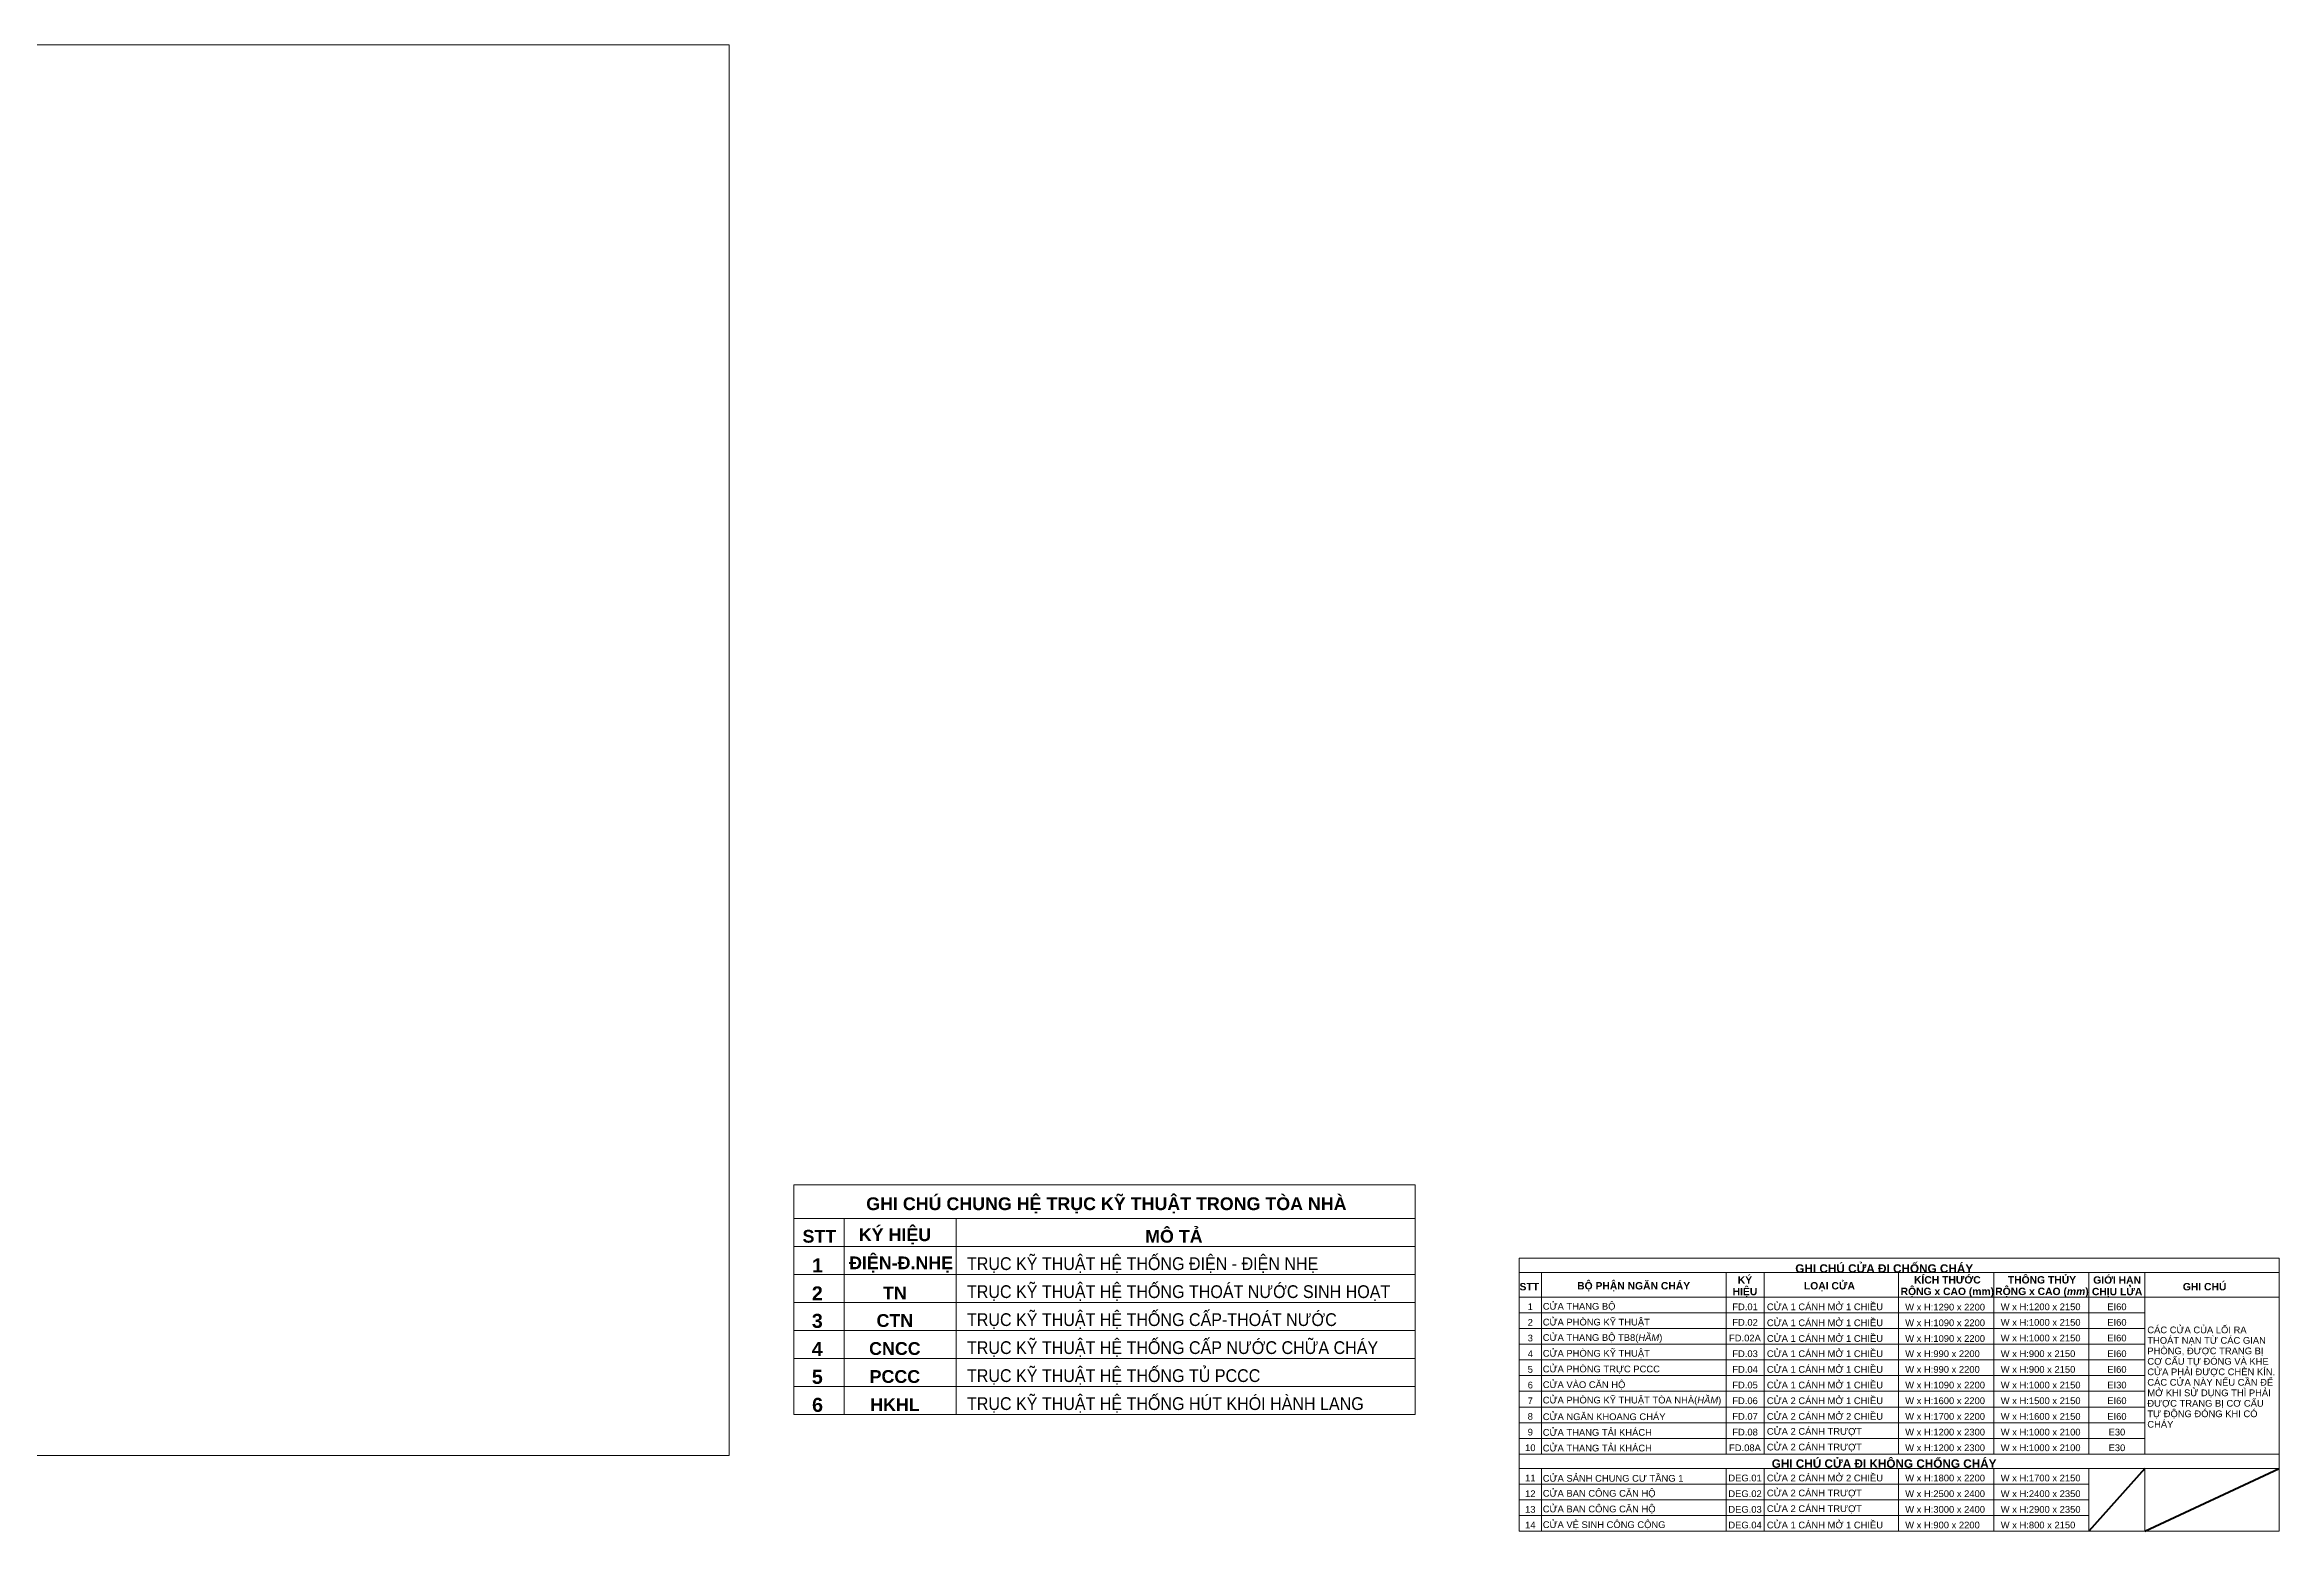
# Model space of a CAD drawing. Header units: millimetres. Extents: x 962 to 239635, y -15958 to 82755.
# Drawn here: x 55865 to 75824, y 1924 to 15200 of the extents above; entities that cross this region are included whole.
import ezdxf

# ---------------------------------------------------------------- set-up
doc = ezdxf.new("R2010")
doc.units = ezdxf.units.MM
for name, color, linetype, lineweight in [('A-DETL', 90, 'Continuous', 18), ('A-DETL-1', 90, 'Continuous', 9), ('A-DETL-THIN', 151, 'Continuous', 18), ('A-DETL-THIN-1', 151, 'Continuous', 9), ('A-DETL-WIDE', 214, 'Continuous', 70), ('G-ANNO-TEXT-1', 7, 'Continuous', 9)]:
    doc.layers.add(name, color=color, linetype=linetype, lineweight=lineweight)
doc.styles.add('Arial_2', font='arial_0.ttf', dxfattribs={"height": 75})
doc.styles.add('Arial_6', font='arial_0.ttf', dxfattribs={"height": 114})
doc.styles.add('Arial_7', font='arial_0.ttf', dxfattribs={"width": 0.9, "height": 114})
doc.styles.add('Arial_8', font='arial_0.ttf', dxfattribs={"height": 60})
doc.styles.add('Arial_B', font='arialbd_0.ttf', dxfattribs={"height": 66})
doc.styles.add('Arial_B_3', font='arialbd_0.ttf', dxfattribs={"height": 125.4})

msp = doc.modelspace()

# ---------------------------------------------------------------- linework, layer by layer
at = {"layer": 'A-DETL'}
for p, q in [((68104.8, 5017.2), (62554.8, 5017.2)), ((62554.8, 5017.2), (62554.8, 2967.2)), ((68104.8, 2967.2), (68104.8, 5017.2)), ((62554.8, 2967.2), (68104.8, 2967.2))]:
    msp.add_line(p, q, dxfattribs=at)
at = {"layer": 'A-DETL-1'}
for p, q in [((61978.1, 15200.1), (26098.1, 15200.1)), ((61978.1, 2600.1), (61978.1, 15200.1)), ((26098.1, 2600.1), (61978.1, 2600.1))]:
    msp.add_line(p, q, dxfattribs=at)
at = {"layer": 'A-DETL-THIN'}
for p, q in [((62554.8, 5017.2), (62554.8, 2967.2)), ((62554.8, 5017.2), (68104.8, 5017.2)), ((68104.8, 5017.2), (68104.8, 2967.2)), ((62554.8, 4717.2), (68104.8, 4717.2)), ((63004.8, 4717.2), (63004.8, 2967.2)), ((64004.8, 4717.2), (64004.8, 2967.2)), ((62554.8, 4467.2), (68104.8, 4467.2)), ((62554.8, 4217.2), (68104.8, 4217.2)), ((69033.8, 1924.3), (69033.8, 4364.3)), ((69033.8, 4364.3), (75823.8, 4364.3)), ((69033.8, 4234.3), (75823.8, 4234.3)), ((69233.8, 2614.3), (69233.8, 4234.3)), ((70883.8, 2614.3), (70883.8, 4234.3)), ((71223.8, 2614.3), (71223.8, 4234.3)), ((72423.8, 2614.3), (72423.8, 4234.3)), ((73273.8, 2614.3), (73273.8, 4234.3)), ((74123.8, 2614.3), (74123.8, 4234.3)), ((74623.8, 3454.3), (74623.8, 4234.3)), ((75823.8, 1924.3), (75823.8, 4364.3)), ((69033.8, 4014.3), (75823.8, 4014.3)), ((69033.8, 4014.3), (75823.8, 4014.3)), ((69033.8, 4014.3), (75823.8, 4014.3)), ((69033.8, 4014.3), (75823.8, 4014.3)), ((62554.8, 3967.2), (68104.8, 3967.2)), ((69033.8, 3874.3), (74623.8, 3874.3)), ((62554.8, 3717.2), (68104.8, 3717.2)), ((69033.8, 3734.3), (74623.8, 3734.3)), ((69033.8, 3594.3), (74623.8, 3594.3)), ((70883.8, 3399.3), (70883.8, 3594.3)), ((74623.8, 2614.3), (74623.8, 3594.3)), ((62554.8, 3467.2), (68104.8, 3467.2)), ((69033.8, 3454.3), (74623.8, 3454.3)), ((74623.8, 3174.3), (74623.8, 3454.3)), ((62554.8, 3217.2), (68104.8, 3217.2)), ((69033.8, 3314.3), (74623.8, 3314.3)), ((69033.8, 3174.3), (74623.8, 3174.3)), ((69033.8, 3174.3), (74623.8, 3174.3)), ((69033.8, 3034.3), (74623.8, 3034.3)), ((69033.8, 3034.3), (74623.8, 3034.3)), ((62554.8, 2967.2), (68104.8, 2967.2)), ((69033.8, 2894.3), (74623.8, 2894.3)), ((69033.8, 2754.3), (74623.8, 2754.3)), ((69033.8, 2614.3), (74623.8, 2614.3)), ((69033.8, 2614.3), (75823.8, 2614.3)), ((69033.8, 2484.3), (75823.8, 2484.3)), ((69233.8, 1924.3), (69233.8, 2484.3)), ((70883.8, 1924.3), (70883.8, 2484.3)), ((71223.8, 1924.3), (71223.8, 2484.3)), ((72423.8, 1924.3), (72423.8, 2484.3)), ((73273.8, 1924.3), (73273.8, 2484.3)), ((74123.8, 1924.3), (74123.8, 2484.3)), ((74623.8, 1924.3), (74623.8, 2484.3)), ((69033.8, 2344.3), (74123.8, 2344.3)), ((69033.8, 2204.3), (74123.8, 2204.3)), ((69033.8, 2064.3), (74123.8, 2064.3)), ((69033.8, 1924.3), (74123.8, 1924.3)), ((69033.8, 1924.3), (75823.8, 1924.3))]:
    msp.add_line(p, q, dxfattribs=at)
at = {"layer": 'A-DETL-THIN-1'}
for p, q in [((26098.1, 15200.1), (61978.1, 15200.1)), ((61978.1, 15200.1), (61978.1, 2600.1)), ((61978.1, 2600.1), (26098.1, 2600.1))]:
    msp.add_line(p, q, dxfattribs=at)
at = {"layer": 'A-DETL-WIDE'}
for p, q in [((74623.8, 2484.3), (74123.8, 1924.3)), ((74623.8, 1924.3), (75823.8, 2484.3))]:
    msp.add_line(p, q, dxfattribs=at)

# ---------------------------------------------------------------- texts
at = {"layer": 'G-ANNO-TEXT-1', "line_spacing_factor": 0.936439}
for s, insert, char_height, width, attachment_point, style in [('\\pt723.9,1447.8,2171.7,2895.6,3619.5,4343.4,5067.3,5791.2,6515.1,7239,7962.9,8686.8,9410.7,10134.6,10858.5,11582.4,12306.3,13030.2,13754.1,14478,15201.9,15925.8,16649.7,17373.6,18097.5,18821.4,19545.3,20269.2,20993.1,21717,22440.9,23164.8;{\\fArial|b1|i0|c0|p34;GHI CHÚ CHUNG HỆ TRỤC KỸ THUẬT TRONG TÒA NHÀ}', (65347.6, 4834.8), 114, 5312.4, 5, 'Arial_6'), ('\\pt723.9,1447.8,2171.7,2895.6,3619.5,4343.4,5067.3,5791.2,6515.1,7239,7962.9,8686.8,9410.7,10134.6,10858.5,11582.4,12306.3,13030.2,13754.1,14478,15201.9,15925.8,16649.7,17373.6,18097.5,18821.4,19545.3,20269.2,20993.1,21717,22440.9,23164.8;{\\fArial|b1|i0|c0|p34;STT}', (62784.2, 4558), 114, 320.089, 5, 'Arial_6'), ('\\pt723.9,1447.8,2171.7,2895.6,3619.5,4343.4,5067.3,5791.2,6515.1,7239,7962.9,8686.8,9410.7,10134.6,10858.5,11582.4,12306.3,13030.2,13754.1,14478,15201.9,15925.8,16649.7,17373.6,18097.5,18821.4,19545.3,20269.2,20993.1,21717,22440.9,23164.8;{\\fArial|b1|i0|c0|p34;KÝ HIỆU}', (63459, 4558), 114, 709.08, 5, 'Arial_6'), ('\\pt723.9,1447.8,2171.7,2895.6,3619.5,4343.4,5067.3,5791.2,6515.1,7239,7962.9,8686.8,9410.7,10134.6,10858.5,11582.4,12306.3,13030.2,13754.1,14478,15201.9,15925.8,16649.7,17373.6,18097.5,18821.4,19545.3,20269.2,20993.1,21717,22440.9,23164.8;{\\fArial|b1|i0|c0|p34;MÔ TẢ}', (65950.4, 4558), 114, 682.29, 5, 'Arial_6'), ('\\pt723.9,1447.8,2171.7,2895.6,3619.5,4343.4,5067.3,5791.2,6515.1,7239,7962.9,8686.8,9410.7,10134.6,10858.5,11582.4,12306.3,13030.2,13754.1,14478,15201.9,15925.8,16649.7,17373.6,18097.5,18821.4,19545.3,20269.2,20993.1,21717,22440.9,23164.8;{\\fArial|b1|i0|c0|p34;ĐIỆN-Đ.NHẸ}', (63514, 4306.9), 114, 954.18, 5, 'Arial_6'), ('\\pt651.51,1303.02,1954.53,2606.04,3257.55,3909.06,4560.57,5212.08,5863.59,6515.1,7166.61,7818.12,8469.63,9121.14,9772.65,10424.16,11075.67,11727.18,12378.69,13030.2,13681.71,14333.22,14984.73,15636.24,16287.75,16939.26,17590.77,18242.28,18893.79,19545.3,20196.81,20848.32;TRỤC KỸ THUẬT HỆ THỐNG ĐIỆN - ĐIỆN NHẸ', (64102.8, 4301.9), 114, 3759.777, 4, 'Arial_7'), ('\\pt723.90034,1447.79943,2171.69977,2895.60011,3619.50046,4343.39954,5067.29989,5791.20023,6515.10057,7238.99966,7962.9,8686.80034,9410.69943,10134.59977,10858.50011,11582.40046,12306.29954,13030.19989,13754.10023,14478.00057,15201.89966,15925.8,16649.70034,17373.59943,18097.49977,18821.40011,19545.30046,20269.19954,20993.09989,21717.00023,22440.90057,23164.79966;1', (62768.1, 4298.9), 125.4, 290.13, 5, 'Arial_B_3'), ('\\pt381.00018,761.9997,1142.99988,1524.00006,1905.00024,2285.99976,2666.99994,3048.00012,3429.0003,3809.99982,4191,4572.00018,4952.9997,5333.99988,5715.00006,6096.00024,6476.99976,6857.99994,7239.00012,7620.0003,8000.99982,8382,8763.00018,9143.9997,9524.99988,9906.00006,10287.00024,10667.99976,11048.99994,11430.00012,11811.0003,12191.99982;KÝ\\PHIỆU', (71051.2, 4108.4), 66, 260.1, 5, 'Arial_B'), ('\\pt3,6,9,12,15,18,21,24,27,30,33,36,39,42,45,48,51,54,57,60,63,66,69,72,75,78,81,84,87,90,93,96;{\\fArial|b1|i0|c0|p34;GHI CHÚ CỬA ĐI CHỐNG CHÁY}', (72295.1, 4270.8), 75, 3710.7, 5, 'Arial_2'), ('\\pt381.00018,761.9997,1142.99988,1524.00006,1905.00024,2285.99976,2666.99994,3048.00012,3429.0003,3809.99982,4191,4572.00018,4952.9997,5333.99988,5715.00006,6096.00024,6476.99976,6857.99994,7239.00012,7620.0003,8000.99982,8382,8763.00018,9143.9997,9524.99988,9906.00006,10287.00024,10667.99976,11048.99994,11430.00012,11811.0003,12191.99982;KÍCH THƯỚC\\PRỘNG x CAO (mm)', (72858.9, 4108.4), 66, 821.7, 5, 'Arial_B'), ('\\pt381.00018,761.9997,1142.99988,1524.00006,1905.00024,2285.99976,2666.99994,3048.00012,3429.0003,3809.99982,4191,4572.00018,4952.9997,5333.99988,5715.00006,6096.00024,6476.99976,6857.99994,7239.00012,7620.0003,8000.99982,8382,8763.00018,9143.9997,9524.99988,9906.00006,10287.00024,10667.99976,11048.99994,11430.00012,11811.0003,12191.99982;THÔNG THỦY\\PRỘNG x CAO ({\\fArial|b1|i1|c0|p34;mm})', (73703.9, 4108.4), 66, 819.6, 5, 'Arial_B'), ('\\pt381.00018,761.9997,1142.99988,1524.00006,1905.00024,2285.99976,2666.99994,3048.00012,3429.0003,3809.99982,4191,4572.00018,4952.9997,5333.99988,5715.00006,6096.00024,6476.99976,6857.99994,7239.00012,7620.0003,8000.99982,8382,8763.00018,9143.9997,9524.99988,9906.00006,10287.00024,10667.99976,11048.99994,11430.00012,11811.0003,12191.99982;GIỚI HẠN\\PCHỊU LỬA', (74375.1, 4108.4), 66, 436.5, 5, 'Arial_B'), ('\\pt723.90034,1447.79943,2171.69977,2895.60011,3619.50046,4343.39954,5067.29989,5791.20023,6515.10057,7238.99966,7962.9,8686.80034,9410.69943,10134.59977,10858.50011,11582.40046,12306.29954,13030.19989,13754.10023,14478.00057,15201.89966,15925.8,16649.70034,17373.59943,18097.49977,18821.40011,19545.30046,20269.19954,20993.09989,21717.00023,22440.90057,23164.79966;2', (62765.8, 4048.9), 125.4, 271.32, 5, 'Arial_B_3'), ('\\pt723.9,1447.8,2171.7,2895.6,3619.5,4343.4,5067.3,5791.2,6515.1,7239,7962.9,8686.8,9410.7,10134.6,10858.5,11582.4,12306.3,13030.2,13754.1,14478,15201.9,15925.8,16649.7,17373.6,18097.5,18821.4,19545.3,20269.2,20993.1,21717,22440.9,23164.8;{\\fArial|b1|i0|c0|p34;TN}', (63458.4, 4051.9), 114, 224.523, 5, 'Arial_6'), ('\\pt651.51,1303.02,1954.53,2606.04,3257.55,3909.06,4560.57,5212.08,5863.59,6515.1,7166.61,7818.12,8469.63,9121.14,9772.65,10424.16,11075.67,11727.18,12378.69,13030.2,13681.71,14333.22,14984.73,15636.24,16287.75,16939.26,17590.77,18242.28,18893.79,19545.3,20196.81,20848.32;TRỤC KỸ THUẬT HỆ THỐNG THOÁT NƯỚC SINH HOẠT', (64102.8, 4051.9), 114, 4136.319, 4, 'Arial_7'), ('\\pt381.00018,761.9997,1142.99988,1524.00006,1905.00024,2285.99976,2666.99994,3048.00012,3429.0003,3809.99982,4191,4572.00018,4952.9997,5333.99988,5715.00006,6096.00024,6476.99976,6857.99994,7239.00012,7620.0003,8000.99982,8382,8763.00018,9143.9997,9524.99988,9906.00006,10287.00024,10667.99976,11048.99994,11430.00012,11811.0003,12191.99982;STT', (69124.6, 4108.6), 66, 242.1, 5, 'Arial_B'), ('\\pt381.00018,761.9997,1142.99988,1524.00006,1905.00024,2285.99976,2666.99994,3048.00012,3429.0003,3809.99982,4191,4572.00018,4952.9997,5333.99988,5715.00006,6096.00024,6476.99976,6857.99994,7239.00012,7620.0003,8000.99982,8382,8763.00018,9143.9997,9524.99988,9906.00006,10287.00024,10667.99976,11048.99994,11430.00012,11811.0003,12191.99982;BỘ PHẬN NGĂN CHÁY', (70056.9, 4108.6), 66, 1224.3, 5, 'Arial_B'), ('\\pt381.00018,761.9997,1142.99988,1524.00006,1905.00024,2285.99976,2666.99994,3048.00012,3429.0003,3809.99982,4191,4572.00018,4952.9997,5333.99988,5715.00006,6096.00024,6476.99976,6857.99994,7239.00012,7620.0003,8000.99982,8382,8763.00018,9143.9997,9524.99988,9906.00006,10287.00024,10667.99976,11048.99994,11430.00012,11811.0003,12191.99982;LOẠI CỬA', (71805.7, 4108.6), 66, 611.1, 5, 'Arial_B'), ('\\pt381.00018,761.9997,1142.99988,1524.00006,1905.00024,2285.99976,2666.99994,3048.00012,3429.0003,3809.99982,4191,4572.00018,4952.9997,5333.99988,5715.00006,6096.00024,6476.99976,6857.99994,7239.00012,7620.0003,8000.99982,8382,8763.00018,9143.9997,9524.99988,9906.00006,10287.00024,10667.99976,11048.99994,11430.00012,11811.0003,12191.99982;GHI CHÚ', (75156.8, 4108.6), 66, 424.8, 5, 'Arial_B'), ('\\pt723.90034,1447.79943,2171.69977,2895.60011,3619.50046,4343.39954,5067.29989,5791.20023,6515.10057,7238.99966,7962.9,8686.80034,9410.69943,10134.59977,10858.50011,11582.40046,12306.29954,13030.19989,13754.10023,14478.00057,15201.89966,15925.8,16649.70034,17373.59943,18097.49977,18821.40011,19545.30046,20269.19954,20993.09989,21717.00023,22440.90057,23164.79966;3', (62765.7, 3802.8), 125.4, 249.09, 5, 'Arial_B_3'), ('\\pt723.9,1447.8,2171.7,2895.6,3619.5,4343.4,5067.3,5791.2,6515.1,7239,7962.9,8686.8,9410.7,10134.6,10858.5,11582.4,12306.3,13030.2,13754.1,14478,15201.9,15925.8,16649.7,17373.6,18097.5,18821.4,19545.3,20269.2,20993.1,21717,22440.9,23164.8;{\\fArial|b1|i0|c0|p34;CTN}', (63458.2, 3805.8), 114, 342.541, 5, 'Arial_6'), ('\\pt651.51,1303.02,1954.53,2606.04,3257.55,3909.06,4560.57,5212.08,5863.59,6515.1,7166.61,7818.12,8469.63,9121.14,9772.65,10424.16,11075.67,11727.18,12378.69,13030.2,13681.71,14333.22,14984.73,15636.24,16287.75,16939.26,17590.77,18242.28,18893.79,19545.3,20196.81,20848.32;TRỤC KỸ THUẬT HỆ THỐNG CẤP-THOÁT NƯỚC', (64102.8, 3801.9), 114, 3763.368, 4, 'Arial_7'), ('\\pt381,762,1143,1524,1905,2286,2667,3048,3429,3810,4191,4572,4953,5334,5715,6096,6477,6858,7239,7620,8001,8382,8763,9144,9525,9906,10287,10668,11049,11430,11811,12192;2', (69133.9, 3789.7), 60, 200.4, 5, 'Arial_8'), ('\\pt381,762,1143,1524,1905,2286,2667,3048,3429,3810,4191,4572,4953,5334,5715,6096,6477,6858,7239,7620,8001,8382,8763,9144,9525,9906,10287,10668,11049,11430,11811,12192;1', (69133.9, 3929.7), 60, 200.4, 5, 'Arial_8'), ('\\pt381,762,1143,1524,1905,2286,2667,3048,3429,3810,4191,4572,4953,5334,5715,6096,6477,6858,7239,7620,8001,8382,8763,9144,9525,9906,10287,10668,11049,11430,11811,12192;CỬA THANG BỘ', (69245.3, 3927), 60, 1039.8, 4, 'Arial_8'), ('\\pt381,762,1143,1524,1905,2286,2667,3048,3429,3810,4191,4572,4953,5334,5715,6096,6477,6858,7239,7620,8001,8382,8763,9144,9525,9906,10287,10668,11049,11430,11811,12192;CỬA PHÒNG KỸ THUẬT', (69245.3, 3785.7), 60, 1035.9, 4, 'Arial_8'), ('\\pt381,762,1143,1524,1905,2286,2667,3048,3429,3810,4191,4572,4953,5334,5715,6096,6477,6858,7239,7620,8001,8382,8763,9144,9525,9906,10287,10668,11049,11430,11811,12192;FD.01', (71052, 3928.5), 60, 339.3, 5, 'Arial_8'), ('\\pt381,762,1143,1524,1905,2286,2667,3048,3429,3810,4191,4572,4953,5334,5715,6096,6477,6858,7239,7620,8001,8382,8763,9144,9525,9906,10287,10668,11049,11430,11811,12192;FD.02', (71052, 3789.7), 60, 339.3, 5, 'Arial_8'), ('\\pt381,762,1143,1524,1905,2286,2667,3048,3429,3810,4191,4572,4953,5334,5715,6096,6477,6858,7239,7620,8001,8382,8763,9144,9525,9906,10287,10668,11049,11430,11811,12192;CỬA 1 CÁNH MỞ 1 CHIỀU', (71247, 3928.5), 60, 1075.5, 4, 'Arial_8'), ('\\pt381,762,1143,1524,1905,2286,2667,3048,3429,3810,4191,4572,4953,5334,5715,6096,6477,6858,7239,7620,8001,8382,8763,9144,9525,9906,10287,10668,11049,11430,11811,12192;CỬA 1 CÁNH MỞ 1 CHIỀU', (71247, 3785.7), 60, 1071.6, 4, 'Arial_8'), ('\\pt381,762,1143,1524,1905,2286,2667,3048,3429,3810,4191,4572,4953,5334,5715,6096,6477,6858,7239,7620,8001,8382,8763,9144,9525,9906,10287,10668,11049,11430,11811,12192;W x H:1290 x 2200', (72482.4, 3925.7), 60, 738.3, 4, 'Arial_8'), ('\\pt381,762,1143,1524,1905,2286,2667,3048,3429,3810,4191,4572,4953,5334,5715,6096,6477,6858,7239,7620,8001,8382,8763,9144,9525,9906,10287,10668,11049,11430,11811,12192;W x H:1090 x 2200', (72482.4, 3785.7), 60, 742.2, 4, 'Arial_8'), ('\\pt381,762,1143,1524,1905,2286,2667,3048,3429,3810,4191,4572,4953,5334,5715,6096,6477,6858,7239,7620,8001,8382,8763,9144,9525,9906,10287,10668,11049,11430,11811,12192;W x H:1200 x 2150', (73335.8, 3928.5), 60, 744.3, 4, 'Arial_8'), ('\\pt381,762,1143,1524,1905,2286,2667,3048,3429,3810,4191,4572,4953,5334,5715,6096,6477,6858,7239,7620,8001,8382,8763,9144,9525,9906,10287,10668,11049,11430,11811,12192;W x H:1000 x 2150', (73335.8, 3789.7), 60, 740.1, 4, 'Arial_8'), ('\\pt381,762,1143,1524,1905,2286,2667,3048,3429,3810,4191,4572,4953,5334,5715,6096,6477,6858,7239,7620,8001,8382,8763,9144,9525,9906,10287,10668,11049,11430,11811,12192;EI60', (74373.4, 3928.5), 60, 331.5, 5, 'Arial_8'), ('\\pt381,762,1143,1524,1905,2286,2667,3048,3429,3810,4191,4572,4953,5334,5715,6096,6477,6858,7239,7620,8001,8382,8763,9144,9525,9906,10287,10668,11049,11430,11811,12192;EI60', (74373.4, 3789.7), 60, 331.5, 5, 'Arial_8'), ('\\pt723.90034,1447.79943,2171.69977,2895.60011,3619.50046,4343.39954,5067.29989,5791.20023,6515.10057,7238.99966,7962.9,8686.80034,9410.69943,10134.59977,10858.50011,11582.40046,12306.29954,13030.19989,13754.10023,14478.00057,15201.89966,15925.8,16649.70034,17373.59943,18097.49977,18821.40011,19545.30046,20269.19954,20993.09989,21717.00023,22440.90057,23164.79966;4', (62765, 3552.8), 125.4, 211.47, 5, 'Arial_B_3'), ('\\pt723.9,1447.8,2171.7,2895.6,3619.5,4343.4,5067.3,5791.2,6515.1,7239,7962.9,8686.8,9410.7,10134.6,10858.5,11582.4,12306.3,13030.2,13754.1,14478,15201.9,15925.8,16649.7,17373.6,18097.5,18821.4,19545.3,20269.2,20993.1,21717,22440.9,23164.8;{\\fArial|b1|i0|c0|p34;CNCC}', (63458.2, 3555.8), 114, 476.104, 5, 'Arial_6'), ('\\pt651.51,1303.02,1954.53,2606.04,3257.55,3909.06,4560.57,5212.08,5863.59,6515.1,7166.61,7818.12,8469.63,9121.14,9772.65,10424.16,11075.67,11727.18,12378.69,13030.2,13681.71,14333.22,14984.73,15636.24,16287.75,16939.26,17590.77,18242.28,18893.79,19545.3,20196.81,20848.32;TRỤC KỸ THUẬT HỆ THỐNG CẤP NƯỚC CHỮA CHÁY', (64102.8, 3551.9), 114, 3770.037, 4, 'Arial_7'), ('\\pt381,762,1143,1524,1905,2286,2667,3048,3429,3810,4191,4572,4953,5334,5715,6096,6477,6858,7239,7620,8001,8382,8763,9144,9525,9906,10287,10668,11049,11430,11811,12192;3', (69133.9, 3649.7), 60, 200.4, 5, 'Arial_8'), ('\\pt381,762,1143,1524,1905,2286,2667,3048,3429,3810,4191,4572,4953,5334,5715,6096,6477,6858,7239,7620,8001,8382,8763,9144,9525,9906,10287,10668,11049,11430,11811,12192;CỬA THANG BỘ TB8({\\fArial|b0|i1|c0|p34;HẦM})', (69245.3, 3645.7), 60, 1633.2, 4, 'Arial_8'), ('\\pt381,762,1143,1524,1905,2286,2667,3048,3429,3810,4191,4572,4953,5334,5715,6096,6477,6858,7239,7620,8001,8382,8763,9144,9525,9906,10287,10668,11049,11430,11811,12192;FD.02A', (71051.1, 3649.7), 60, 339.3, 5, 'Arial_8'), ('\\pt381,762,1143,1524,1905,2286,2667,3048,3429,3810,4191,4572,4953,5334,5715,6096,6477,6858,7239,7620,8001,8382,8763,9144,9525,9906,10287,10668,11049,11430,11811,12192;CỬA 1 CÁNH MỞ 1 CHIỀU', (71247, 3645.7), 60, 1069.5, 4, 'Arial_8'), ('\\pt381,762,1143,1524,1905,2286,2667,3048,3429,3810,4191,4572,4953,5334,5715,6096,6477,6858,7239,7620,8001,8382,8763,9144,9525,9906,10287,10668,11049,11430,11811,12192;W x H:1090 x 2200', (72482.4, 3645.7), 60, 744.3, 4, 'Arial_8'), ('\\pt381,762,1143,1524,1905,2286,2667,3048,3429,3810,4191,4572,4953,5334,5715,6096,6477,6858,7239,7620,8001,8382,8763,9144,9525,9906,10287,10668,11049,11430,11811,12192;W x H:1000 x 2150', (73335.8, 3649.7), 60, 748.2, 4, 'Arial_8'), ('\\pt381,762,1143,1524,1905,2286,2667,3048,3429,3810,4191,4572,4953,5334,5715,6096,6477,6858,7239,7620,8001,8382,8763,9144,9525,9906,10287,10668,11049,11430,11811,12192;EI60', (74373.4, 3649.7), 60, 331.5, 5, 'Arial_8'), ('\\pt381,762,1143,1524,1905,2286,2667,3048,3429,3810,4191,4572,4953,5334,5715,6096,6477,6858,7239,7620,8001,8382,8763,9144,9525,9906,10287,10668,11049,11430,11811,12192;CÁC CỬA CỦA LỐI RA THOÁT NẠN TỪ CÁC GIAN PHÒNG, ĐƯỢC TRANG BỊ CƠ CẤU TỰ ĐÓNG VÀ KHE CỬA PHẢI ĐƯỢC CHÈN KÍN. CÁC CỬA NÀY NẾU CẦN ĐỂ MỞ KHI SỬ DỤNG THÌ PHẢI ĐƯỢC TRANG BỊ CƠ CẤU TỰ ĐỘNG ĐÓNG KHI CÓ CHÁY', (74645, 3300.9), 60, 1168.8, 4, 'Arial_8'), ('\\pt651.51,1303.02,1954.53,2606.04,3257.55,3909.06,4560.57,5212.08,5863.59,6515.1,7166.61,7818.12,8469.63,9121.14,9772.65,10424.16,11075.67,11727.18,12378.69,13030.2,13681.71,14333.22,14984.73,15636.24,16287.75,16939.26,17590.77,18242.28,18893.79,19545.3,20196.81,20848.32;TRỤC KỸ THUẬT HỆ THỐNG TỦ PCCC', (64102.8, 3301.9), 114, 3719.25, 4, 'Arial_7'), ('\\pt381,762,1143,1524,1905,2286,2667,3048,3429,3810,4191,4572,4953,5334,5715,6096,6477,6858,7239,7620,8001,8382,8763,9144,9525,9906,10287,10668,11049,11430,11811,12192;4', (69133.9, 3509.7), 60, 200.4, 5, 'Arial_8'), ('\\pt381,762,1143,1524,1905,2286,2667,3048,3429,3810,4191,4572,4953,5334,5715,6096,6477,6858,7239,7620,8001,8382,8763,9144,9525,9906,10287,10668,11049,11430,11811,12192;5', (69133.9, 3369.7), 60, 200.4, 5, 'Arial_8'), ('\\pt381,762,1143,1524,1905,2286,2667,3048,3429,3810,4191,4572,4953,5334,5715,6096,6477,6858,7239,7620,8001,8382,8763,9144,9525,9906,10287,10668,11049,11430,11811,12192;CỬA PHÒNG KỸ THUẬT', (69245.3, 3507), 60, 1039.8, 4, 'Arial_8'), ('\\pt381,762,1143,1524,1905,2286,2667,3048,3429,3810,4191,4572,4953,5334,5715,6096,6477,6858,7239,7620,8001,8382,8763,9144,9525,9906,10287,10668,11049,11430,11811,12192;CỬA PHÒNG TRỰC PCCC', (69245.3, 3367), 60, 1621.2, 4, 'Arial_8'), ('\\pt381,762,1143,1524,1905,2286,2667,3048,3429,3810,4191,4572,4953,5334,5715,6096,6477,6858,7239,7620,8001,8382,8763,9144,9525,9906,10287,10668,11049,11430,11811,12192;FD.03', (71052, 3509.7), 60, 339.3, 5, 'Arial_8'), ('\\pt381,762,1143,1524,1905,2286,2667,3048,3429,3810,4191,4572,4953,5334,5715,6096,6477,6858,7239,7620,8001,8382,8763,9144,9525,9906,10287,10668,11049,11430,11811,12192;FD.04', (71052, 3369.7), 60, 339.3, 5, 'Arial_8'), ('\\pt381,762,1143,1524,1905,2286,2667,3048,3429,3810,4191,4572,4953,5334,5715,6096,6477,6858,7239,7620,8001,8382,8763,9144,9525,9906,10287,10668,11049,11430,11811,12192;CỬA 1 CÁNH MỞ 1 CHIỀU', (71247, 3509.7), 60, 1071.6, 4, 'Arial_8'), ('\\pt381,762,1143,1524,1905,2286,2667,3048,3429,3810,4191,4572,4953,5334,5715,6096,6477,6858,7239,7620,8001,8382,8763,9144,9525,9906,10287,10668,11049,11430,11811,12192;CỬA 1 CÁNH MỞ 1 CHIỀU', (71247, 3369.7), 60, 1065.6, 4, 'Arial_8'), ('\\pt381,762,1143,1524,1905,2286,2667,3048,3429,3810,4191,4572,4953,5334,5715,6096,6477,6858,7239,7620,8001,8382,8763,9144,9525,9906,10287,10668,11049,11430,11811,12192;W x H:990 x 2200', (72482.4, 3509.7), 60, 706.5, 4, 'Arial_8'), ('\\pt381,762,1143,1524,1905,2286,2667,3048,3429,3810,4191,4572,4953,5334,5715,6096,6477,6858,7239,7620,8001,8382,8763,9144,9525,9906,10287,10668,11049,11430,11811,12192;W x H:990 x 2200', (72482.4, 3369.7), 60, 738.3, 4, 'Arial_8'), ('\\pt381,762,1143,1524,1905,2286,2667,3048,3429,3810,4191,4572,4953,5334,5715,6096,6477,6858,7239,7620,8001,8382,8763,9144,9525,9906,10287,10668,11049,11430,11811,12192;W x H:900 x 2150', (73335.8, 3509.7), 60, 748.2, 4, 'Arial_8'), ('\\pt381,762,1143,1524,1905,2286,2667,3048,3429,3810,4191,4572,4953,5334,5715,6096,6477,6858,7239,7620,8001,8382,8763,9144,9525,9906,10287,10668,11049,11430,11811,12192;W x H:900 x 2150', (73335.8, 3369.7), 60, 748.2, 4, 'Arial_8'), ('\\pt381,762,1143,1524,1905,2286,2667,3048,3429,3810,4191,4572,4953,5334,5715,6096,6477,6858,7239,7620,8001,8382,8763,9144,9525,9906,10287,10668,11049,11430,11811,12192;EI60', (74373.4, 3509.7), 60, 331.5, 5, 'Arial_8'), ('\\pt381,762,1143,1524,1905,2286,2667,3048,3429,3810,4191,4572,4953,5334,5715,6096,6477,6858,7239,7620,8001,8382,8763,9144,9525,9906,10287,10668,11049,11430,11811,12192;EI60', (74373.4, 3369.7), 60, 331.5, 5, 'Arial_8'), ('\\pt723.90034,1447.79943,2171.69977,2895.60011,3619.50046,4343.39954,5067.29989,5791.20023,6515.10057,7238.99966,7962.9,8686.80034,9410.69943,10134.59977,10858.50011,11582.40046,12306.29954,13030.19989,13754.10023,14478.00057,15201.89966,15925.8,16649.70034,17373.59943,18097.49977,18821.40011,19545.30046,20269.19954,20993.09989,21717.00023,22440.90057,23164.79966;5', (62765.6, 3302.8), 125.4, 218.88, 5, 'Arial_B_3'), ('\\pt723.9,1447.8,2171.7,2895.6,3619.5,4343.4,5067.3,5791.2,6515.1,7239,7962.9,8686.8,9410.7,10134.6,10858.5,11582.4,12306.3,13030.2,13754.1,14478,15201.9,15925.8,16649.7,17373.6,18097.5,18821.4,19545.3,20269.2,20993.1,21717,22440.9,23164.8;{\\fArial|b1|i0|c0|p34;PCCC}', (63458.2, 3305.8), 114, 468.62, 5, 'Arial_6'), ('\\pt381,762,1143,1524,1905,2286,2667,3048,3429,3810,4191,4572,4953,5334,5715,6096,6477,6858,7239,7620,8001,8382,8763,9144,9525,9906,10287,10668,11049,11430,11811,12192;6', (69133.9, 3229.7), 60, 200.4, 5, 'Arial_8'), ('\\pt381,762,1143,1524,1905,2286,2667,3048,3429,3810,4191,4572,4953,5334,5715,6096,6477,6858,7239,7620,8001,8382,8763,9144,9525,9906,10287,10668,11049,11430,11811,12192;CỬA VÀO CĂN HỘ', (69245.3, 3227), 60, 1039.8, 4, 'Arial_8'), ('\\pt381,762,1143,1524,1905,2286,2667,3048,3429,3810,4191,4572,4953,5334,5715,6096,6477,6858,7239,7620,8001,8382,8763,9144,9525,9906,10287,10668,11049,11430,11811,12192;FD.05', (71052, 3229.7), 60, 339.3, 5, 'Arial_8'), ('\\pt381,762,1143,1524,1905,2286,2667,3048,3429,3810,4191,4572,4953,5334,5715,6096,6477,6858,7239,7620,8001,8382,8763,9144,9525,9906,10287,10668,11049,11430,11811,12192;CỬA 1 CÁNH MỞ 1 CHIỀU', (71247, 3229.7), 60, 1069.5, 4, 'Arial_8'), ('\\pt381,762,1143,1524,1905,2286,2667,3048,3429,3810,4191,4572,4953,5334,5715,6096,6477,6858,7239,7620,8001,8382,8763,9144,9525,9906,10287,10668,11049,11430,11811,12192;W x H:1090 x 2200', (72482.4, 3229.7), 60, 752.1, 4, 'Arial_8'), ('\\pt381,762,1143,1524,1905,2286,2667,3048,3429,3810,4191,4572,4953,5334,5715,6096,6477,6858,7239,7620,8001,8382,8763,9144,9525,9906,10287,10668,11049,11430,11811,12192;W x H:1000 x 2150', (73335.8, 3229.7), 60, 746.1, 4, 'Arial_8'), ('\\pt381,762,1143,1524,1905,2286,2667,3048,3429,3810,4191,4572,4953,5334,5715,6096,6477,6858,7239,7620,8001,8382,8763,9144,9525,9906,10287,10668,11049,11430,11811,12192;EI30', (74373.4, 3229.7), 60, 331.5, 5, 'Arial_8'), ('\\pt723.90034,1447.79943,2171.69977,2895.60011,3619.50046,4343.39954,5067.29989,5791.20023,6515.10057,7238.99966,7962.9,8686.80034,9410.69943,10134.59977,10858.50011,11582.40046,12306.29954,13030.19989,13754.10023,14478.00057,15201.89966,15925.8,16649.70034,17373.59943,18097.49977,18821.40011,19545.30046,20269.19954,20993.09989,21717.00023,22440.90057,23164.79966;6', (62767.6, 3052.8), 125.4, 245.1, 5, 'Arial_B_3'), ('\\pt723.9,1447.8,2171.7,2895.6,3619.5,4343.4,5067.3,5791.2,6515.1,7239,7962.9,8686.8,9410.7,10134.6,10858.5,11582.4,12306.3,13030.2,13754.1,14478,15201.9,15925.8,16649.7,17373.6,18097.5,18821.4,19545.3,20269.2,20993.1,21717,22440.9,23164.8;{\\fArial|b1|i0|c0|p34;HKHL}', (63458.9, 3055.8), 114, 648.66, 5, 'Arial_6'), ('\\pt651.51,1303.02,1954.53,2606.04,3257.55,3909.06,4560.57,5212.08,5863.59,6515.1,7166.61,7818.12,8469.63,9121.14,9772.65,10424.16,11075.67,11727.18,12378.69,13030.2,13681.71,14333.22,14984.73,15636.24,16287.75,16939.26,17590.77,18242.28,18893.79,19545.3,20196.81,20848.32;TRỤC KỸ THUẬT HỆ THỐNG HÚT KHÓI HÀNH LANG', (64102.8, 3051.9), 114, 4211.217, 4, 'Arial_7'), ('\\pt381,762,1143,1524,1905,2286,2667,3048,3429,3810,4191,4572,4953,5334,5715,6096,6477,6858,7239,7620,8001,8382,8763,9144,9525,9906,10287,10668,11049,11430,11811,12192;7', (69133.9, 3089.7), 60, 200.4, 5, 'Arial_8'), ('\\pt381,762,1143,1524,1905,2286,2667,3048,3429,3810,4191,4572,4953,5334,5715,6096,6477,6858,7239,7620,8001,8382,8763,9144,9525,9906,10287,10668,11049,11430,11811,12192;CỬA PHÒNG KỸ THUẬT TÒA NHÀ({\\fArial|b0|i1|c0|p34;HẦM})', (69245.3, 3087), 60, 1635.3, 4, 'Arial_8'), ('\\pt381,762,1143,1524,1905,2286,2667,3048,3429,3810,4191,4572,4953,5334,5715,6096,6477,6858,7239,7620,8001,8382,8763,9144,9525,9906,10287,10668,11049,11430,11811,12192;CỬA NGĂN KHOANG CHÁY', (69245.3, 2947), 60, 1476.3, 4, 'Arial_8'), ('\\pt381,762,1143,1524,1905,2286,2667,3048,3429,3810,4191,4572,4953,5334,5715,6096,6477,6858,7239,7620,8001,8382,8763,9144,9525,9906,10287,10668,11049,11430,11811,12192;FD.06', (71052, 3089.7), 60, 339.3, 5, 'Arial_8'), ('\\pt381,762,1143,1524,1905,2286,2667,3048,3429,3810,4191,4572,4953,5334,5715,6096,6477,6858,7239,7620,8001,8382,8763,9144,9525,9906,10287,10668,11049,11430,11811,12192;CỬA 2 CÁNH MỞ 1 CHIỀU', (71247, 3089.7), 60, 1091.4, 4, 'Arial_8'), ('\\pt381,762,1143,1524,1905,2286,2667,3048,3429,3810,4191,4572,4953,5334,5715,6096,6477,6858,7239,7620,8001,8382,8763,9144,9525,9906,10287,10668,11049,11430,11811,12192;CỬA 2 CÁNH MỞ 2 CHIỀU', (71247, 2949.7), 60, 1065.6, 4, 'Arial_8'), ('\\pt381,762,1143,1524,1905,2286,2667,3048,3429,3810,4191,4572,4953,5334,5715,6096,6477,6858,7239,7620,8001,8382,8763,9144,9525,9906,10287,10668,11049,11430,11811,12192;W x H:1600 x 2200', (72482.4, 3089.7), 60, 752.1, 4, 'Arial_8'), ('\\pt381,762,1143,1524,1905,2286,2667,3048,3429,3810,4191,4572,4953,5334,5715,6096,6477,6858,7239,7620,8001,8382,8763,9144,9525,9906,10287,10668,11049,11430,11811,12192;W x H:1500 x 2150', (73335.8, 3089.7), 60, 746.1, 4, 'Arial_8'), ('\\pt381,762,1143,1524,1905,2286,2667,3048,3429,3810,4191,4572,4953,5334,5715,6096,6477,6858,7239,7620,8001,8382,8763,9144,9525,9906,10287,10668,11049,11430,11811,12192;EI60', (74373.4, 3089.7), 60, 331.5, 5, 'Arial_8'), ('\\pt381,762,1143,1524,1905,2286,2667,3048,3429,3810,4191,4572,4953,5334,5715,6096,6477,6858,7239,7620,8001,8382,8763,9144,9525,9906,10287,10668,11049,11430,11811,12192;8', (69133.9, 2949.7), 60, 200.4, 5, 'Arial_8'), ('\\pt381,762,1143,1524,1905,2286,2667,3048,3429,3810,4191,4572,4953,5334,5715,6096,6477,6858,7239,7620,8001,8382,8763,9144,9525,9906,10287,10668,11049,11430,11811,12192;9', (69133.9, 2809.7), 60, 200.4, 5, 'Arial_8'), ('\\pt381,762,1143,1524,1905,2286,2667,3048,3429,3810,4191,4572,4953,5334,5715,6096,6477,6858,7239,7620,8001,8382,8763,9144,9525,9906,10287,10668,11049,11430,11811,12192;CỬA THANG TẢI KHÁCH', (69245.3, 2807), 60, 1039.8, 4, 'Arial_8'), ('\\pt381,762,1143,1524,1905,2286,2667,3048,3429,3810,4191,4572,4953,5334,5715,6096,6477,6858,7239,7620,8001,8382,8763,9144,9525,9906,10287,10668,11049,11430,11811,12192;FD.07', (71052, 2949.7), 60, 339.3, 5, 'Arial_8'), ('\\pt381,762,1143,1524,1905,2286,2667,3048,3429,3810,4191,4572,4953,5334,5715,6096,6477,6858,7239,7620,8001,8382,8763,9144,9525,9906,10287,10668,11049,11430,11811,12192;FD.08', (71052, 2809.7), 60, 339.3, 5, 'Arial_8'), ('\\pt381,762,1143,1524,1905,2286,2667,3048,3429,3810,4191,4572,4953,5334,5715,6096,6477,6858,7239,7620,8001,8382,8763,9144,9525,9906,10287,10668,11049,11430,11811,12192;CỬA 2 CÁNH TRƯỢT', (71247, 2809.7), 60, 1057.8, 4, 'Arial_8'), ('\\pt381,762,1143,1524,1905,2286,2667,3048,3429,3810,4191,4572,4953,5334,5715,6096,6477,6858,7239,7620,8001,8382,8763,9144,9525,9906,10287,10668,11049,11430,11811,12192;W x H:1700 x 2200', (72482.4, 2949.7), 60, 748.2, 4, 'Arial_8'), ('\\pt381,762,1143,1524,1905,2286,2667,3048,3429,3810,4191,4572,4953,5334,5715,6096,6477,6858,7239,7620,8001,8382,8763,9144,9525,9906,10287,10668,11049,11430,11811,12192;W x H:1200 x 2300', (72482.4, 2809.7), 60, 742.2, 4, 'Arial_8'), ('\\pt381,762,1143,1524,1905,2286,2667,3048,3429,3810,4191,4572,4953,5334,5715,6096,6477,6858,7239,7620,8001,8382,8763,9144,9525,9906,10287,10668,11049,11430,11811,12192;W x H:1600 x 2150', (73335.8, 2949.7), 60, 742.2, 4, 'Arial_8'), ('\\pt381,762,1143,1524,1905,2286,2667,3048,3429,3810,4191,4572,4953,5334,5715,6096,6477,6858,7239,7620,8001,8382,8763,9144,9525,9906,10287,10668,11049,11430,11811,12192;W x H:1000 x 2100', (73335.8, 2809.7), 60, 740.1, 4, 'Arial_8'), ('\\pt381,762,1143,1524,1905,2286,2667,3048,3429,3810,4191,4572,4953,5334,5715,6096,6477,6858,7239,7620,8001,8382,8763,9144,9525,9906,10287,10668,11049,11430,11811,12192;EI60', (74373.4, 2949.7), 60, 331.5, 5, 'Arial_8'), ('\\pt381,762,1143,1524,1905,2286,2667,3048,3429,3810,4191,4572,4953,5334,5715,6096,6477,6858,7239,7620,8001,8382,8763,9144,9525,9906,10287,10668,11049,11430,11811,12192;E30', (74373.4, 2809.7), 60, 331.5, 5, 'Arial_8'), ('\\pt381,762,1143,1524,1905,2286,2667,3048,3429,3810,4191,4572,4953,5334,5715,6096,6477,6858,7239,7620,8001,8382,8763,9144,9525,9906,10287,10668,11049,11430,11811,12192;10', (69134, 2669.7), 60, 200.4, 5, 'Arial_8'), ('\\pt381,762,1143,1524,1905,2286,2667,3048,3429,3810,4191,4572,4953,5334,5715,6096,6477,6858,7239,7620,8001,8382,8763,9144,9525,9906,10287,10668,11049,11430,11811,12192;CỬA THANG TẢI KHÁCH', (69245.3, 2667), 60, 1039.8, 4, 'Arial_8'), ('\\pt381,762,1143,1524,1905,2286,2667,3048,3429,3810,4191,4572,4953,5334,5715,6096,6477,6858,7239,7620,8001,8382,8763,9144,9525,9906,10287,10668,11049,11430,11811,12192;FD.08A', (71051.1, 2669.7), 60, 339.3, 5, 'Arial_8'), ('\\pt381,762,1143,1524,1905,2286,2667,3048,3429,3810,4191,4572,4953,5334,5715,6096,6477,6858,7239,7620,8001,8382,8763,9144,9525,9906,10287,10668,11049,11430,11811,12192;CỬA 2 CÁNH TRƯỢT', (71247, 2669.7), 60, 1057.8, 4, 'Arial_8'), ('\\pt381,762,1143,1524,1905,2286,2667,3048,3429,3810,4191,4572,4953,5334,5715,6096,6477,6858,7239,7620,8001,8382,8763,9144,9525,9906,10287,10668,11049,11430,11811,12192;W x H:1200 x 2300', (72482.4, 2669.7), 60, 742.2, 4, 'Arial_8'), ('\\pt381,762,1143,1524,1905,2286,2667,3048,3429,3810,4191,4572,4953,5334,5715,6096,6477,6858,7239,7620,8001,8382,8763,9144,9525,9906,10287,10668,11049,11430,11811,12192;W x H:1000 x 2100', (73335.8, 2669.7), 60, 740.1, 4, 'Arial_8'), ('\\pt381,762,1143,1524,1905,2286,2667,3048,3429,3810,4191,4572,4953,5334,5715,6096,6477,6858,7239,7620,8001,8382,8763,9144,9525,9906,10287,10668,11049,11430,11811,12192;E30', (74373.4, 2669.7), 60, 331.5, 5, 'Arial_8'), ('\\pt381,762,1143,1524,1905,2286,2667,3048,3429,3810,4191,4572,4953,5334,5715,6096,6477,6858,7239,7620,8001,8382,8763,9144,9525,9906,10287,10668,11049,11430,11811,12192;11', (69134, 2399.7), 60, 200.4, 5, 'Arial_8'), ('\\pt381,762,1143,1524,1905,2286,2667,3048,3429,3810,4191,4572,4953,5334,5715,6096,6477,6858,7239,7620,8001,8382,8763,9144,9525,9906,10287,10668,11049,11430,11811,12192;CỬA SẢNH CHUNG CƯ TẦNG 1', (69245.3, 2397), 60, 1581.6, 4, 'Arial_8'), ('\\pt381,762,1143,1524,1905,2286,2667,3048,3429,3810,4191,4572,4953,5334,5715,6096,6477,6858,7239,7620,8001,8382,8763,9144,9525,9906,10287,10668,11049,11430,11811,12192;DEG.01', (71052, 2399.7), 60, 339.3, 5, 'Arial_8'), ('\\pt381,762,1143,1524,1905,2286,2667,3048,3429,3810,4191,4572,4953,5334,5715,6096,6477,6858,7239,7620,8001,8382,8763,9144,9525,9906,10287,10668,11049,11430,11811,12192;CỬA 2 CÁNH MỞ 2 CHIỀU', (71247, 2399.7), 60, 1115.4, 4, 'Arial_8'), ('\\pt3,6,9,12,15,18,21,24,27,30,33,36,39,42,45,48,51,54,57,60,63,66,69,72,75,78,81,84,87,90,93,96;{\\fArial|b1|i0|c0|p34;GHI CHÚ CỬA ĐI KHÔNG CHỐNG CHÁY}', (72294, 2528.3), 75, 3710.7, 5, 'Arial_2'), ('\\pt381,762,1143,1524,1905,2286,2667,3048,3429,3810,4191,4572,4953,5334,5715,6096,6477,6858,7239,7620,8001,8382,8763,9144,9525,9906,10287,10668,11049,11430,11811,12192;W x H:1800 x 2200', (72482.4, 2399.7), 60, 742.2, 4, 'Arial_8'), ('\\pt381,762,1143,1524,1905,2286,2667,3048,3429,3810,4191,4572,4953,5334,5715,6096,6477,6858,7239,7620,8001,8382,8763,9144,9525,9906,10287,10668,11049,11430,11811,12192;W x H:1700 x 2150', (73335.8, 2399.7), 60, 740.1, 4, 'Arial_8'), ('\\pt381,762,1143,1524,1905,2286,2667,3048,3429,3810,4191,4572,4953,5334,5715,6096,6477,6858,7239,7620,8001,8382,8763,9144,9525,9906,10287,10668,11049,11430,11811,12192;12', (69134, 2259.7), 60, 200.4, 5, 'Arial_8'), ('\\pt381,762,1143,1524,1905,2286,2667,3048,3429,3810,4191,4572,4953,5334,5715,6096,6477,6858,7239,7620,8001,8382,8763,9144,9525,9906,10287,10668,11049,11430,11811,12192;CỬA BAN CÔNG CĂN HỘ', (69245.3, 2257), 60, 1581.6, 4, 'Arial_8'), ('\\pt381,762,1143,1524,1905,2286,2667,3048,3429,3810,4191,4572,4953,5334,5715,6096,6477,6858,7239,7620,8001,8382,8763,9144,9525,9906,10287,10668,11049,11430,11811,12192;DEG.02', (71052, 2259.7), 60, 339.3, 5, 'Arial_8'), ('\\pt381,762,1143,1524,1905,2286,2667,3048,3429,3810,4191,4572,4953,5334,5715,6096,6477,6858,7239,7620,8001,8382,8763,9144,9525,9906,10287,10668,11049,11430,11811,12192;CỬA 2 CÁNH TRƯỢT', (71247, 2259.7), 60, 1166.7, 4, 'Arial_8'), ('\\pt381,762,1143,1524,1905,2286,2667,3048,3429,3810,4191,4572,4953,5334,5715,6096,6477,6858,7239,7620,8001,8382,8763,9144,9525,9906,10287,10668,11049,11430,11811,12192;W x H:2500 x 2400', (72482.4, 2259.7), 60, 742.2, 4, 'Arial_8'), ('\\pt381,762,1143,1524,1905,2286,2667,3048,3429,3810,4191,4572,4953,5334,5715,6096,6477,6858,7239,7620,8001,8382,8763,9144,9525,9906,10287,10668,11049,11430,11811,12192;W x H:2400 x 2350', (73335.8, 2259.7), 60, 740.1, 4, 'Arial_8'), ('\\pt381,762,1143,1524,1905,2286,2667,3048,3429,3810,4191,4572,4953,5334,5715,6096,6477,6858,7239,7620,8001,8382,8763,9144,9525,9906,10287,10668,11049,11430,11811,12192;13', (69134, 2119.7), 60, 200.4, 5, 'Arial_8'), ('\\pt381,762,1143,1524,1905,2286,2667,3048,3429,3810,4191,4572,4953,5334,5715,6096,6477,6858,7239,7620,8001,8382,8763,9144,9525,9906,10287,10668,11049,11430,11811,12192;14', (69134, 1979.7), 60, 200.4, 5, 'Arial_8'), ('\\pt381,762,1143,1524,1905,2286,2667,3048,3429,3810,4191,4572,4953,5334,5715,6096,6477,6858,7239,7620,8001,8382,8763,9144,9525,9906,10287,10668,11049,11430,11811,12192;CỬA BAN CÔNG CĂN HỘ', (69245.3, 2117), 60, 1581.6, 4, 'Arial_8'), ('\\pt381,762,1143,1524,1905,2286,2667,3048,3429,3810,4191,4572,4953,5334,5715,6096,6477,6858,7239,7620,8001,8382,8763,9144,9525,9906,10287,10668,11049,11430,11811,12192;CỬA VỆ SINH CÔNG CỘNG', (69245.3, 1977), 60, 1581.6, 4, 'Arial_8'), ('\\pt381,762,1143,1524,1905,2286,2667,3048,3429,3810,4191,4572,4953,5334,5715,6096,6477,6858,7239,7620,8001,8382,8763,9144,9525,9906,10287,10668,11049,11430,11811,12192;DEG.03', (71052, 2119.7), 60, 339.3, 5, 'Arial_8'), ('\\pt381,762,1143,1524,1905,2286,2667,3048,3429,3810,4191,4572,4953,5334,5715,6096,6477,6858,7239,7620,8001,8382,8763,9144,9525,9906,10287,10668,11049,11430,11811,12192;DEG.04', (71052, 1979.7), 60, 339.3, 5, 'Arial_8'), ('\\pt381,762,1143,1524,1905,2286,2667,3048,3429,3810,4191,4572,4953,5334,5715,6096,6477,6858,7239,7620,8001,8382,8763,9144,9525,9906,10287,10668,11049,11430,11811,12192;CỬA 2 CÁNH TRƯỢT', (71247, 2119.7), 60, 1166.7, 4, 'Arial_8'), ('\\pt381,762,1143,1524,1905,2286,2667,3048,3429,3810,4191,4572,4953,5334,5715,6096,6477,6858,7239,7620,8001,8382,8763,9144,9525,9906,10287,10668,11049,11430,11811,12192;CỬA 1 CÁNH MỞ 1 CHIỀU', (71247, 1979.7), 60, 1115.4, 4, 'Arial_8'), ('\\pt381,762,1143,1524,1905,2286,2667,3048,3429,3810,4191,4572,4953,5334,5715,6096,6477,6858,7239,7620,8001,8382,8763,9144,9525,9906,10287,10668,11049,11430,11811,12192;W x H:3000 x 2400', (72482.4, 2119.7), 60, 742.2, 4, 'Arial_8'), ('\\pt381,762,1143,1524,1905,2286,2667,3048,3429,3810,4191,4572,4953,5334,5715,6096,6477,6858,7239,7620,8001,8382,8763,9144,9525,9906,10287,10668,11049,11430,11811,12192;W x H:900 x 2200', (72482.4, 1979.7), 60, 742.2, 4, 'Arial_8'), ('\\pt381,762,1143,1524,1905,2286,2667,3048,3429,3810,4191,4572,4953,5334,5715,6096,6477,6858,7239,7620,8001,8382,8763,9144,9525,9906,10287,10668,11049,11430,11811,12192;W x H:2900 x 2350', (73335.8, 2119.7), 60, 740.1, 4, 'Arial_8'), ('\\pt381,762,1143,1524,1905,2286,2667,3048,3429,3810,4191,4572,4953,5334,5715,6096,6477,6858,7239,7620,8001,8382,8763,9144,9525,9906,10287,10668,11049,11430,11811,12192;W x H:800 x 2150', (73335.8, 1979.7), 60, 740.1, 4, 'Arial_8')]:
    msp.add_mtext(s, dxfattribs=dict(at, insert=insert, char_height=char_height, width=width, attachment_point=attachment_point, style=style))

doc.saveas('drawing.dxf')
